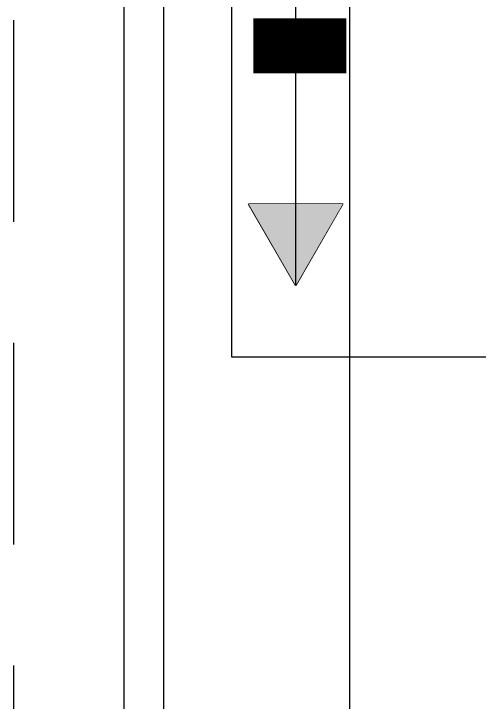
# Model space of a CAD drawing. Header units: millimetres. Extents: x 0 to 84100, y 0 to 59400.
# Drawn here: x 32528 to 33682, y 23412 to 25119 of the extents above; entities that cross this region are included whole.
import ezdxf

# ---------------------------------------------------------------- set-up
doc = ezdxf.new("R2010")
doc.units = ezdxf.units.MM
doc.header["$LTSCALE"] = 1000
doc.linetypes.add('점선1', pattern=[2, 1.25, -0.75])
for name, color, linetype in [('arch', 8, 'Continuous'), ('S', 4, 'Continuous'), ('SYM', 3, 'Continuous'), ('TRAY', 3, 'Continuous')]:
    doc.layers.add(name, color=color, linetype=linetype)

# ---------------------------------------------------------------- blocks, each defined once
blk = doc.blocks.new('A5')
at = {"layer": 'SYM'}
blk.add_lwpolyline([(0, 0), (0.833, 1.443), (-0.833, 1.443)], close=True, dxfattribs=at)
at = {"color": 6}
blk.add_wipeout([(-0.833, 1.443), (0.833, 1.443), (0, 0)], dxfattribs=at).dxf.layer = 'SYM'
at = {"layer": 'SYM'}
h = blk.add_hatch(color=6, dxfattribs=at)
h.dxf.hatch_style = 1
h.paths.add_polyline_path([(-0.833, 1.443), (0, 0), (0.833, 1.443)])

msp = doc.modelspace()

# ---------------------------------------------------------------- linework, layer by layer
at = {"layer": 'arch', "color": 9, "linetype": '점선1', "ltscale": 0.4}
msp.add_line((32528.5, 22202.6), (32528.5, 33521), dxfattribs=at)
at = {"layer": 'S', "ltscale": 0.5}
for p, q in [((32900.5, 21749.2), (32900.5, 30502.9)), ((33069, 24267.1), (33069, 30327.1)), ((34274.7, 24267.1), (33069, 24267.1))]:
    msp.add_line(p, q, dxfattribs=at)
at = {"layer": 'SYM', "color": 6}
msp.add_lwpolyline([(33122.1, 25039.1, 136.4, 136.4, 0), (33352.1, 25039.1, 0, 0, 0), (34537.6, 25039.1, 0, 0, 0)], format="xyseb", dxfattribs=at)
at = {"layer": 'TRAY', "color": 6}
for points in [[(32801.1, 33521), (32801.1, 22202.6)], [(33361.1, 22202.6), (33361.1, 33521)]]:
    msp.add_lwpolyline(points, dxfattribs=at)

# ---------------------------------------------------------------- block references
at = {"layer": 'S', "ltscale": 2, "xscale": -140, "yscale": 140, "zscale": 140}
msp.add_blockref('A5', (33227, 24445.2), dxfattribs=at)

# ---------------------------------------------------------------- next in the draw order: linework, layer by layer
at = {"layer": 'S', "ltscale": 0.5}
msp.add_line((33227, 24445.2), (33227, 26108.7), dxfattribs=at)

doc.saveas('drawing.dxf')
